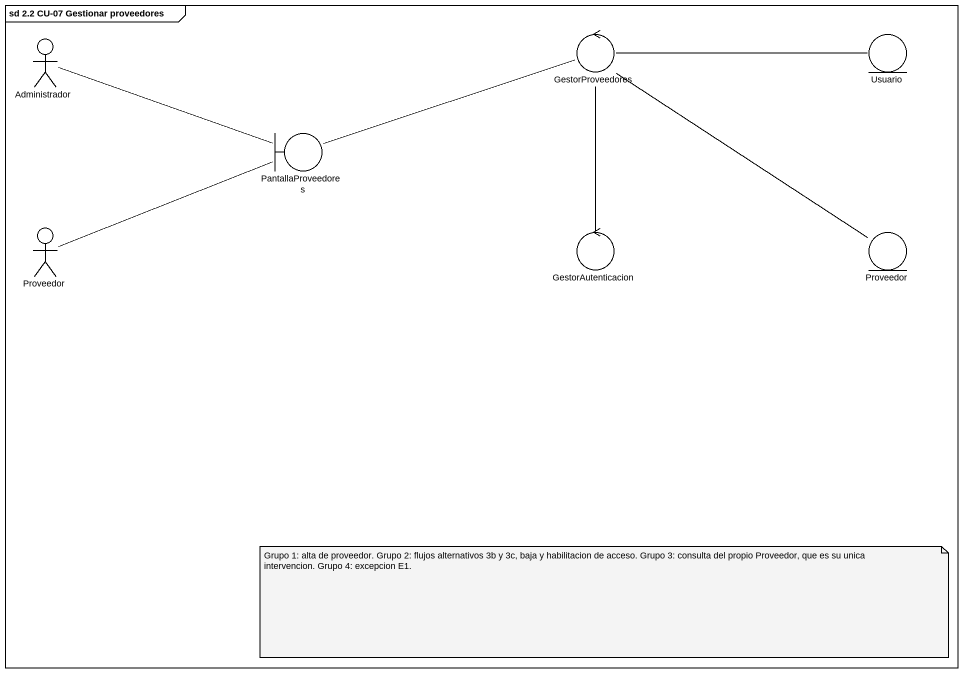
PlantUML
@startuml
mainframe sd 2.2 CU-07 Gestionar proveedores
actor Administrador
control GestorProveedores
entity Usuario
boundary PantallaProveedores
actor Proveedor
control GestorAutenticacion
entity "Proveedor" as Proveedor_2
Administrador -right- PantallaProveedores
GestorProveedores -right- Usuario
GestorProveedores -- GestorAutenticacion
GestorProveedores -- Proveedor_2
PantallaProveedores -right- GestorProveedores
Proveedor -right- PantallaProveedores
note as N1
  Grupo 1: alta de proveedor. Grupo 2: flujos alternativos 3b y 3c, baja y habilitacion de acceso. Grupo 3: consulta del propio Proveedor, que es su unica intervencion. Grupo 4: excepcion E1.
end note
@enduml
